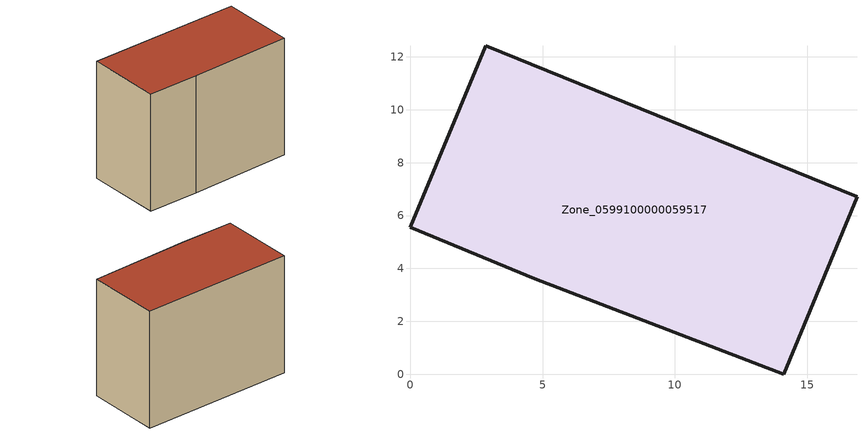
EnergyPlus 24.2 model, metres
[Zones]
Zone_0599100000059517
 floor ground (C_G): 2.85,12.42 16.88,6.71 14.11,0 4.71,3.61 0,5.55 z0
 wall outside (C_F): 4.71,3.61 14.11,0 16.88,6.71 2.85,12.42 0,5.55 4.71,3.61 z0:11.64
 roof outside (C_R): 16.88,6.71 2.85,12.42 0,5.55 4.71,3.61 14.11,0 z11.64
[BUILDING]
Pand.0599100000059517: North Axis=0; Terrain=City; Loads Convergence Tolerance Value=0.04; Temperature Convergence Tolerance Value=0.4; Solar Distribution=FullExterior; Maximum Number of Warmup Days=25; Minimum Number of Warmup Days=1
[Site:Location]
Rotterdam.The.Hague.AP_ZH_NLD Design_Conditions: Latitude=51.96; Longitude=4.45; Time Zone=1; Elevation=-4.5
[SITE:GROUNDTEMPERATURE:BUILDINGSURFACE]
18, 18, 18, 18, 18, 18, 18, 18, 18, 18, 18, 18
[MATERIAL] Thermal Absorptance=0.9; Solar Absorptance=0.7; Visible Absorptance=0.7
Name | Roughness | Thickness | Conductivity | Density | Specific Heat
G.TI.1946 | MediumSmooth | 0.15 | 1 | 540 | 1210
F.TI.1946 | Rough | 0.3 | 0.857143 | 1920 | 840
R.TI.1946 | MediumRough | 0.2 | 0.1 | 1500 | 1000
[CONSTRUCTION]
C_G: G.TI.1946
C_F: F.TI.1946
C_R: R.TI.1946
[ZONE]
Zone_0599100000059517: Type=1; Multiplier=1; Ceiling Height=Autocalculate; Volume=Autocalculate; Floor Area=autocalculate; Part of Total Floor Area=Yes
[ZONEINFILTRATION:DESIGNFLOWRATE]
Infil_Zone_0599100000059517: Zone or ZoneList or Space or SpaceList=Zone_0599100000059517; Schedule=AlwaysOn; Design Flow Rate Calculation Method=Flow/Area; Flow Rate per Floor Area=0.003; Constant Term Coefficient=1; Temperature Term Coefficient=0; Velocity Term Coefficient=0; Velocity Squared Term Coefficient=0
[HVACTEMPLATE:ZONE:IDEALLOADSAIRSYSTEM]
Zone_0599100000059517: Maximum Heating Supply Air Temperature=50; Minimum Cooling Supply Air Temperature=13; Maximum Heating Supply Air Humidity Ratio=0.0156; Minimum Cooling Supply Air Humidity Ratio=0.0077; Heating Limit=NoLimit; Cooling Limit=NoLimit; Dehumidification Control Type=ConstantSensibleHeatRatio; Cooling Sensible Heat Ratio=0.7; Dehumidification Setpoint=60; Humidification Control Type=None; Humidification Setpoint=30; Outdoor Air Method=None; Outdoor Air Flow Rate per Person=0.00944; Outdoor Air Flow Rate per Zone Floor Area=0; Outdoor Air Flow Rate per Zone=0; Demand Controlled Ventilation Type=None; Outdoor Air Economizer Type=NoEconomizer; Heat Recovery Type=None; Sensible Heat Recovery Effectiveness=0.7; Latent Heat Recovery Effectiveness=0.65
[ZONECONTROL:THERMOSTAT]
ThermostatControl_Zone_0599100000059517: Zone or ZoneList=Zone_0599100000059517; Control Type Schedule=DualSetpointControlType; Control 1=Thermostat_Zone_0599100000059517; Temperature Difference Between Cutout And Setpoint=0
[THERMOSTATSETPOINT:DUALSETPOINT]
Thermostat_Zone_0599100000059517: Heating Setpoint Temperature Schedule=HeatingSetpoint_Zone_0599100000059517; Cooling Setpoint Temperature Schedule=CoolingSetpoint_Zone_0599100000059517
[SCHEDULE:COMPACT]
HeatingSetpoint_Zone_0599100000059517: Through: 12/31, For: AllDays, Until: 24:00, 21
CoolingSetpoint_Zone_0599100000059517: Through: 12/31, For: AllDays, Until: 24:00, 24
DualSetpointControlType: Through: 12/31, For: AllDays, Until: 24:00, 4
AlwaysOn: Through: 12/31, For: AllDays, Until: 24:00, 1
